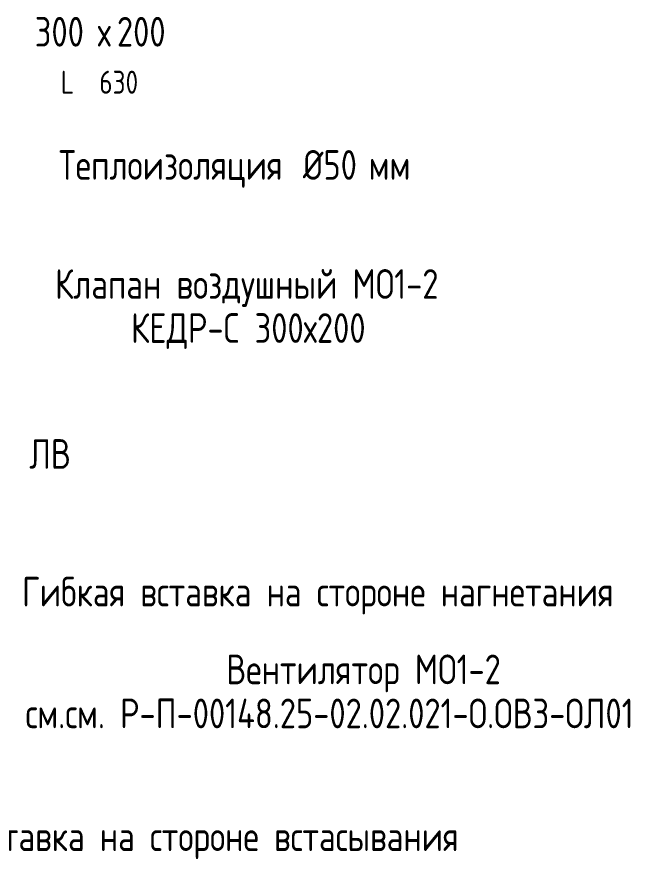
# Model space of a CAD drawing. Header units: metres. Extents: x 20 to 415, y 5 to 292.
# Drawn here: x 282.46 to 309.21, y 138.67 to 175.38 of the extents above; entities that cross this region are included whole.
import ezdxf

# ---------------------------------------------------------------- set-up
doc = ezdxf.new("R2010")
doc.units = ezdxf.units.M
doc.layers.add('ОБОЗНАЧЕНИЯ', color=7, linetype='Continuous')
doc.styles.add('GOST', font='isocpeur.ttf')

msp = doc.modelspace()

# ---------------------------------------------------------------- texts
at = {"layer": 'ОБОЗНАЧЕНИЯ', "style": 'GOST', "width": 0.8}
for s, height, p in [('300', 1.2921, (283.239, 174.084)), ('200', 1.2921, (286.823, 174.084)), ('х', 1.292, (285.983, 174.084)), ('L', 1.003, (284.374, 172.03)), ('630', 1.003, (286.053, 172.03)), ('Теплоизоляция', 1.29207, (284.288, 168.28)), ('%%c50', 1.2921, (294.933, 168.28)), ('мм', 1.2921, (297.8, 168.28)), ('Клапан воздушный МО1-2', 1.29207, (284.123, 163.091)), ('КЕДР-С 300х200', 1.29207, (287.438, 161.172)), ('ЛВ', 1.2921, (282.999, 155.683)), ('Гибкая вставка на стороне нагнетания', 1.29207, (282.684, 149.684)), ('Вентилятор МО1-2', 1.29207, (291.592, 146.295)), ('см.см. Р-П-00148.25-02.02.021-О.ОВ3-ОЛ01', 1.29207, (282.834, 144.376)), ('Гибкая вставка на стороне встасывания', 1.29207, (275.411, 139.022))]:
    msp.add_text(s, height=height, dxfattribs=at).set_placement(p)

doc.saveas('drawing.dxf')
